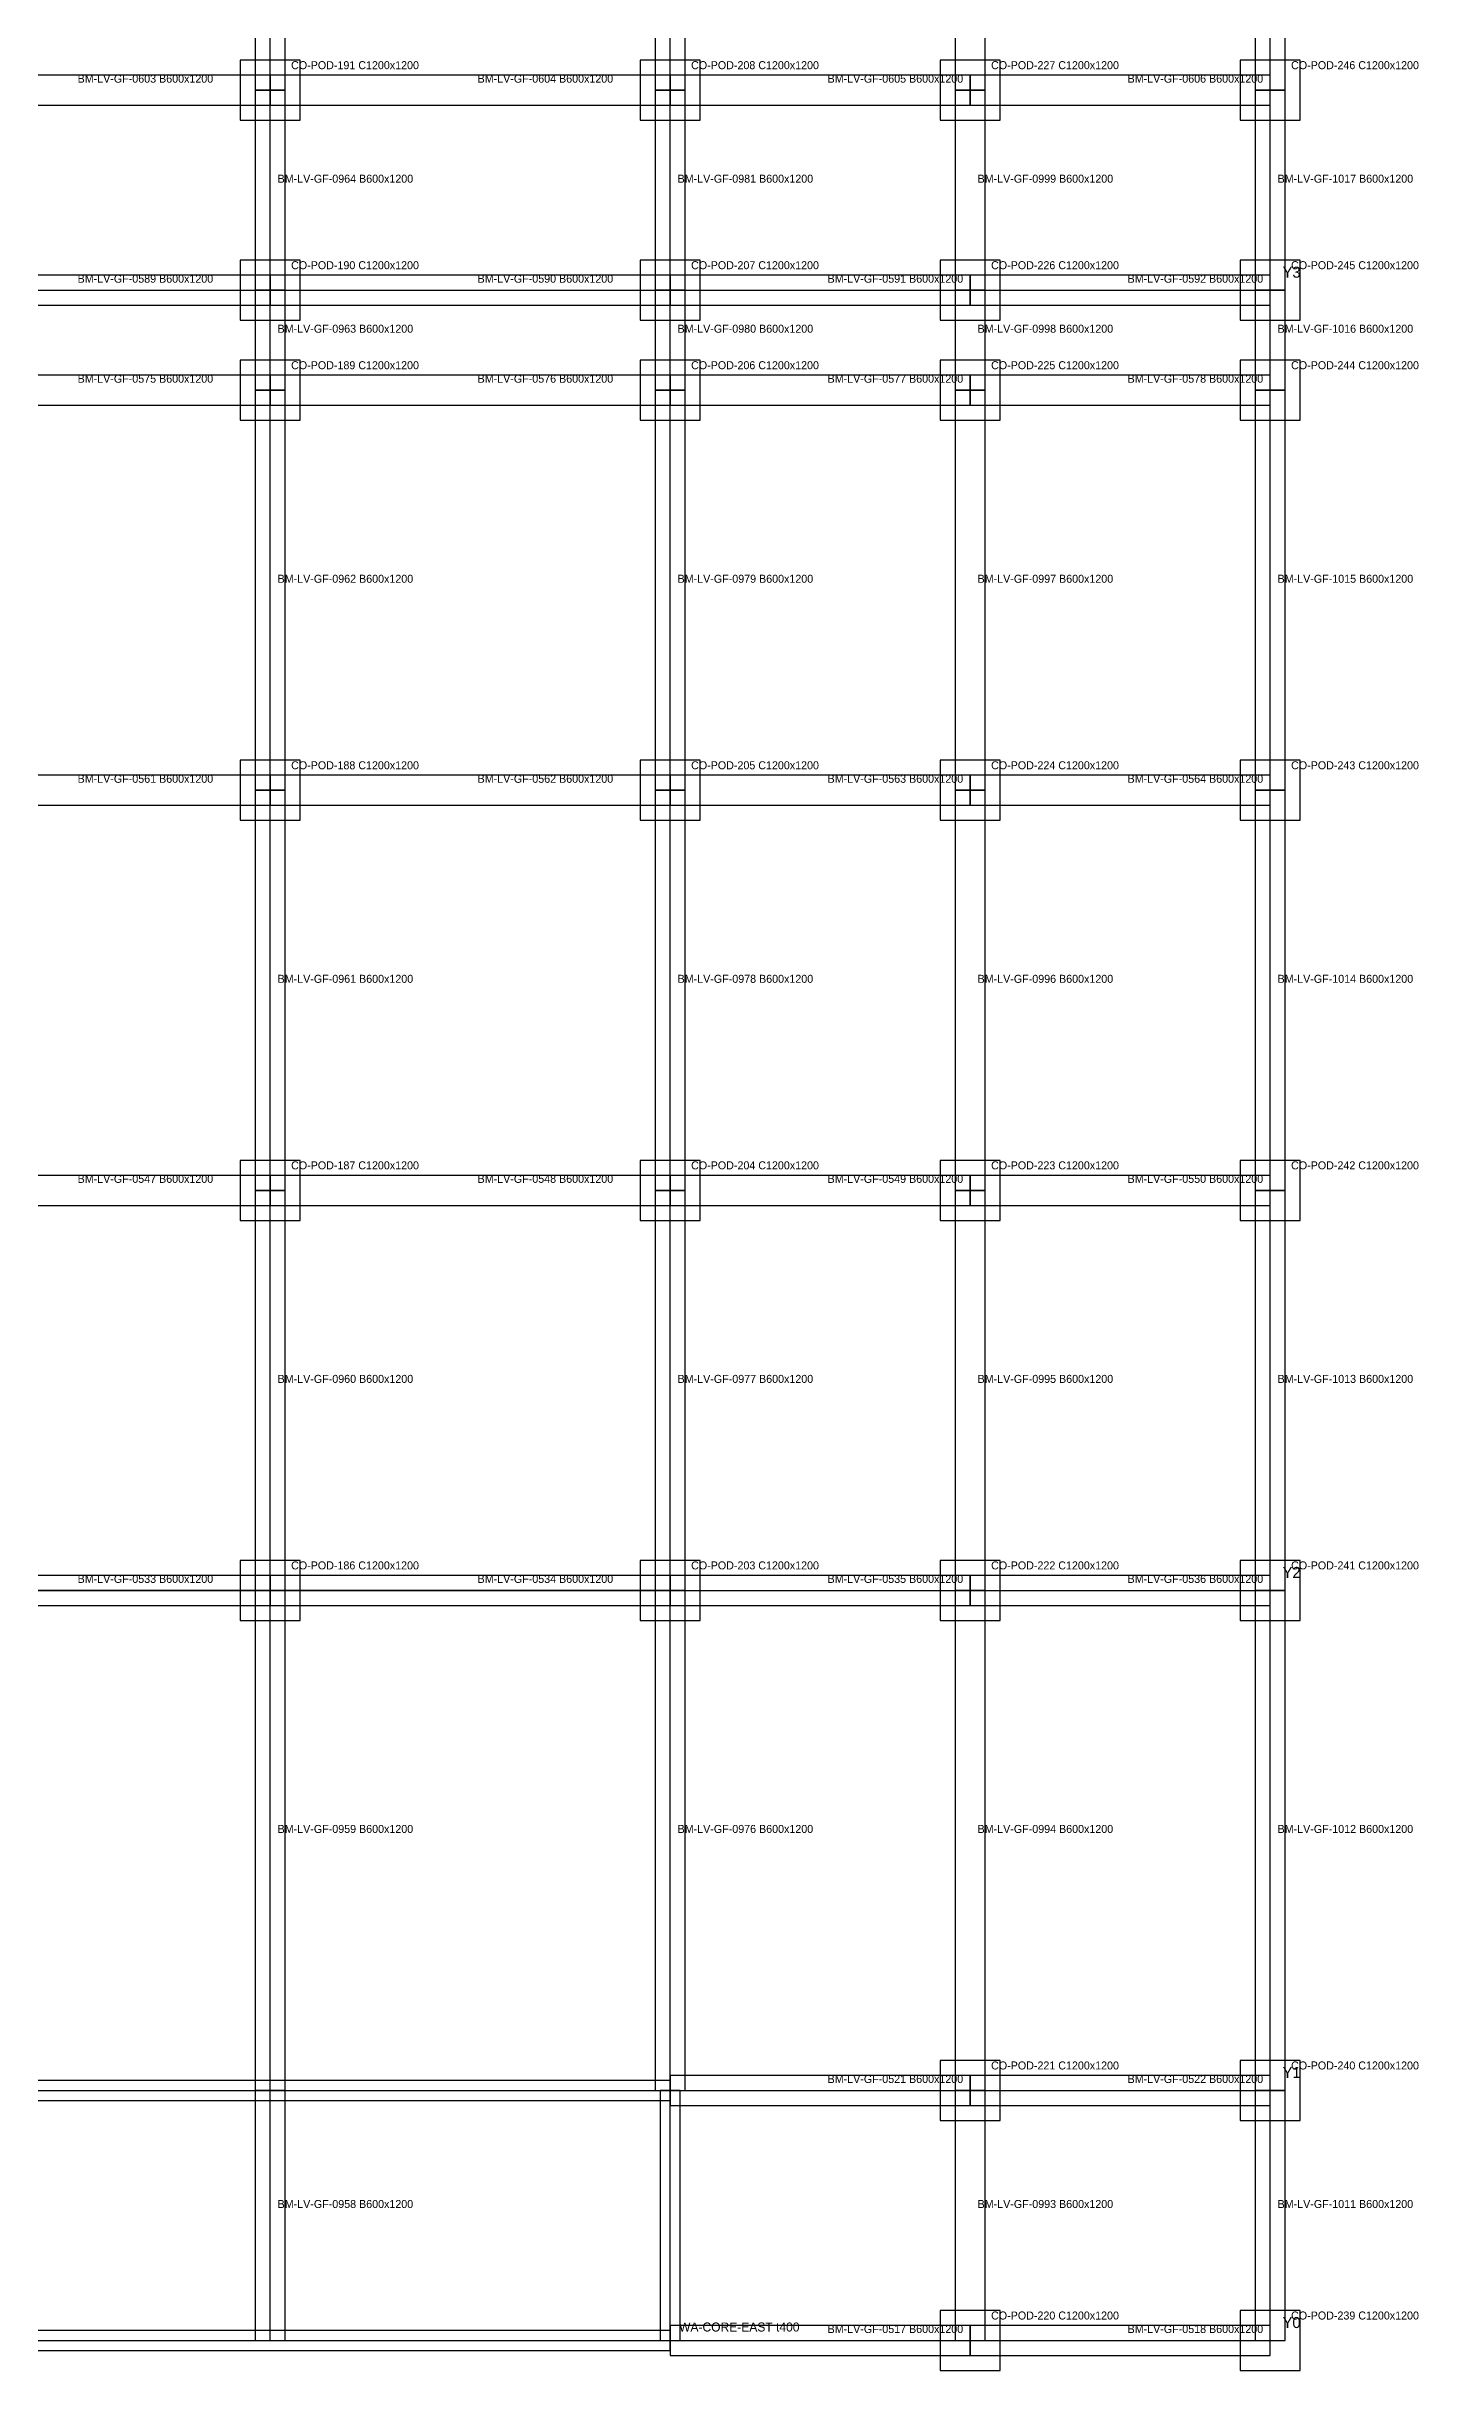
# Model space of a CAD drawing. Header units: millimetres. Extents: x -600 to 227101, y -254450 to 109948.
# Drawn here: x 198527 to 225969, y -600 to 45874 of the extents above; entities that cross this region are included whole.
import ezdxf

# ---------------------------------------------------------------- set-up
doc = ezdxf.new("R2010")
doc.units = ezdxf.units.MM
for name, color, linetype in [('LV-GF_BEAM', 5, 'Continuous'), ('LV-GF_BOUNDARY', 6, 'Continuous'), ('LV-GF_COLUMN', 1, 'Continuous'), ('LV-GF_GRID', 8, 'Continuous'), ('LV-GF_KEEP_OUT', 4, 'Continuous'), ('LV-GF_SLAB', 7, 'Continuous'), ('LV-GF_WALL', 3, 'Continuous'), ('TEXT', 7, 'Continuous')]:
    doc.layers.add(name, color=color, linetype=linetype)

msp = doc.modelspace()

# ---------------------------------------------------------------- linework, layer by layer
at = {"layer": 'LV-GF_BEAM'}
for points in [[(202700, 45000), (203300, 45000), (203300, 47000), (202700, 47000), (202700, 45000)], [(210700, 45000), (211300, 45000), (211300, 47000), (210700, 47000), (210700, 45000)], [(216700, 45000), (217300, 45000), (217300, 47000), (216700, 47000), (216700, 45000)], [(222700, 45000), (223300, 45000), (223300, 47000), (222700, 47000), (222700, 45000)], [(195000, 45300), (195000, 44700), (203000, 44700), (203000, 45300), (195000, 45300)], [(203000, 45300), (203000, 44700), (211000, 44700), (211000, 45300), (203000, 45300)], [(211000, 45300), (211000, 44700), (217000, 44700), (217000, 45300), (211000, 45300)], [(217000, 45300), (217000, 44700), (223000, 44700), (223000, 45300), (217000, 45300)], [(202700, 41000), (203300, 41000), (203300, 45000), (202700, 45000), (202700, 41000)], [(210700, 41000), (211300, 41000), (211300, 45000), (210700, 45000), (210700, 41000)], [(216700, 41000), (217300, 41000), (217300, 45000), (216700, 45000), (216700, 41000)], [(222700, 41000), (223300, 41000), (223300, 45000), (222700, 45000), (222700, 41000)], [(195000, 41300), (195000, 40700), (203000, 40700), (203000, 41300), (195000, 41300)], [(202700, 39000), (203300, 39000), (203300, 41000), (202700, 41000), (202700, 39000)], [(203000, 41300), (203000, 40700), (211000, 40700), (211000, 41300), (203000, 41300)], [(210700, 39000), (211300, 39000), (211300, 41000), (210700, 41000), (210700, 39000)], [(211000, 41300), (211000, 40700), (217000, 40700), (217000, 41300), (211000, 41300)], [(216700, 39000), (217300, 39000), (217300, 41000), (216700, 41000), (216700, 39000)], [(217000, 41300), (217000, 40700), (223000, 40700), (223000, 41300), (217000, 41300)], [(222700, 39000), (223300, 39000), (223300, 41000), (222700, 41000), (222700, 39000)], [(195000, 39300), (195000, 38700), (203000, 38700), (203000, 39300), (195000, 39300)], [(203000, 39300), (203000, 38700), (211000, 38700), (211000, 39300), (203000, 39300)], [(211000, 39300), (211000, 38700), (217000, 38700), (217000, 39300), (211000, 39300)], [(217000, 39300), (217000, 38700), (223000, 38700), (223000, 39300), (217000, 39300)], [(202700, 31000), (203300, 31000), (203300, 39000), (202700, 39000), (202700, 31000)], [(210700, 31000), (211300, 31000), (211300, 39000), (210700, 39000), (210700, 31000)], [(216700, 31000), (217300, 31000), (217300, 39000), (216700, 39000), (216700, 31000)], [(222700, 31000), (223300, 31000), (223300, 39000), (222700, 39000), (222700, 31000)], [(195000, 31300), (195000, 30700), (203000, 30700), (203000, 31300), (195000, 31300)], [(203000, 31300), (203000, 30700), (211000, 30700), (211000, 31300), (203000, 31300)], [(211000, 31300), (211000, 30700), (217000, 30700), (217000, 31300), (211000, 31300)], [(217000, 31300), (217000, 30700), (223000, 30700), (223000, 31300), (217000, 31300)], [(202700, 23000), (203300, 23000), (203300, 31000), (202700, 31000), (202700, 23000)], [(210700, 23000), (211300, 23000), (211300, 31000), (210700, 31000), (210700, 23000)], [(216700, 23000), (217300, 23000), (217300, 31000), (216700, 31000), (216700, 23000)], [(222700, 23000), (223300, 23000), (223300, 31000), (222700, 31000), (222700, 23000)], [(195000, 23300), (195000, 22700), (203000, 22700), (203000, 23300), (195000, 23300)], [(203000, 23300), (203000, 22700), (211000, 22700), (211000, 23300), (203000, 23300)], [(211000, 23300), (211000, 22700), (217000, 22700), (217000, 23300), (211000, 23300)], [(217000, 23300), (217000, 22700), (223000, 22700), (223000, 23300), (217000, 23300)], [(202700, 15000), (203300, 15000), (203300, 23000), (202700, 23000), (202700, 15000)], [(210700, 15000), (211300, 15000), (211300, 23000), (210700, 23000), (210700, 15000)], [(216700, 15000), (217300, 15000), (217300, 23000), (216700, 23000), (216700, 15000)], [(222700, 15000), (223300, 15000), (223300, 23000), (222700, 23000), (222700, 15000)], [(195000, 15300), (195000, 14700), (203000, 14700), (203000, 15300), (195000, 15300)], [(202700, 5000), (203300, 5000), (203300, 15000), (202700, 15000), (202700, 5000)], [(203000, 15300), (203000, 14700), (211000, 14700), (211000, 15300), (203000, 15300)], [(210700, 5000), (211300, 5000), (211300, 15000), (210700, 15000), (210700, 5000)], [(211000, 15300), (211000, 14700), (217000, 14700), (217000, 15300), (211000, 15300)], [(216700, 5000), (217300, 5000), (217300, 15000), (216700, 15000), (216700, 5000)], [(217000, 15300), (217000, 14700), (223000, 14700), (223000, 15300), (217000, 15300)], [(222700, 5000), (223300, 5000), (223300, 15000), (222700, 15000), (222700, 5000)], [(211000, 5300), (211000, 4700), (217000, 4700), (217000, 5300), (211000, 5300)], [(217000, 5300), (217000, 4700), (223000, 4700), (223000, 5300), (217000, 5300)], [(202700, 0), (203300, 0), (203300, 5000), (202700, 5000), (202700, 0)], [(216700, 0), (217300, 0), (217300, 5000), (216700, 5000), (216700, 0)], [(222700, 0), (223300, 0), (223300, 5000), (222700, 5000), (222700, 0)], [(211000, 300), (211000, -300), (217000, -300), (217000, 300), (211000, 300)], [(217000, 300), (217000, -300), (223000, -300), (223000, 300), (217000, 300)]]:
    msp.add_lwpolyline(points, close=True, dxfattribs=at)
at = {"layer": 'LV-GF_BOUNDARY'}
msp.add_lwpolyline([(119000, 0), (223000, 0), (223000, 102000), (119000, 102000), (119000, 0)], close=True, dxfattribs=at)
at = {"layer": 'LV-GF_COLUMN'}
for points in [[(202400, 44400), (203600, 44400), (203600, 45600), (202400, 45600), (202400, 44400)], [(210400, 44400), (211600, 44400), (211600, 45600), (210400, 45600), (210400, 44400)], [(216400, 44400), (217600, 44400), (217600, 45600), (216400, 45600), (216400, 44400)], [(222400, 44400), (223600, 44400), (223600, 45600), (222400, 45600), (222400, 44400)], [(202400, 40400), (203600, 40400), (203600, 41600), (202400, 41600), (202400, 40400)], [(210400, 40400), (211600, 40400), (211600, 41600), (210400, 41600), (210400, 40400)], [(216400, 40400), (217600, 40400), (217600, 41600), (216400, 41600), (216400, 40400)], [(222400, 40400), (223600, 40400), (223600, 41600), (222400, 41600), (222400, 40400)], [(202400, 38400), (203600, 38400), (203600, 39600), (202400, 39600), (202400, 38400)], [(210400, 38400), (211600, 38400), (211600, 39600), (210400, 39600), (210400, 38400)], [(216400, 38400), (217600, 38400), (217600, 39600), (216400, 39600), (216400, 38400)], [(222400, 38400), (223600, 38400), (223600, 39600), (222400, 39600), (222400, 38400)], [(202400, 30400), (203600, 30400), (203600, 31600), (202400, 31600), (202400, 30400)], [(210400, 30400), (211600, 30400), (211600, 31600), (210400, 31600), (210400, 30400)], [(216400, 30400), (217600, 30400), (217600, 31600), (216400, 31600), (216400, 30400)], [(222400, 30400), (223600, 30400), (223600, 31600), (222400, 31600), (222400, 30400)], [(202400, 22400), (203600, 22400), (203600, 23600), (202400, 23600), (202400, 22400)], [(210400, 22400), (211600, 22400), (211600, 23600), (210400, 23600), (210400, 22400)], [(216400, 22400), (217600, 22400), (217600, 23600), (216400, 23600), (216400, 22400)], [(222400, 22400), (223600, 22400), (223600, 23600), (222400, 23600), (222400, 22400)], [(202400, 14400), (203600, 14400), (203600, 15600), (202400, 15600), (202400, 14400)], [(210400, 14400), (211600, 14400), (211600, 15600), (210400, 15600), (210400, 14400)], [(216400, 14400), (217600, 14400), (217600, 15600), (216400, 15600), (216400, 14400)], [(222400, 14400), (223600, 14400), (223600, 15600), (222400, 15600), (222400, 14400)], [(216400, 4400), (217600, 4400), (217600, 5600), (216400, 5600), (216400, 4400)], [(222400, 4400), (223600, 4400), (223600, 5600), (222400, 5600), (222400, 4400)], [(216400, -600), (217600, -600), (217600, 600), (216400, 600), (216400, -600)], [(222400, -600), (223600, -600), (223600, 600), (222400, 600), (222400, -600)]]:
    msp.add_lwpolyline(points, close=True, dxfattribs=at)
at = {"layer": 'LV-GF_GRID'}
for points in [[(203000, 0), (203000, 102000)], [(211000, 0), (211000, 102000)], [(223000, 0), (223000, 102000)], [(119000, 41000), (223000, 41000)], [(119000, 15000), (223000, 15000)], [(119000, 5000), (223000, 5000)], [(119000, 0), (223000, 0)]]:
    msp.add_lwpolyline(points, dxfattribs=at)
at = {"layer": 'LV-GF_KEEP_OUT'}
msp.add_lwpolyline([(131000, 5000), (211000, 5000), (211000, 15000), (131000, 15000), (131000, 5000)], close=True, dxfattribs=at)
at = {"layer": 'LV-GF_SLAB'}
msp.add_lwpolyline([(119000, 0), (223000, 0), (223000, 102000), (119000, 102000), (119000, 0)], close=True, dxfattribs=at)
at = {"layer": 'LV-GF_WALL'}
for points in [[(131000, 5200), (131000, 4800), (211000, 4800), (211000, 5200), (131000, 5200)], [(210800, 0), (211200, 0), (211200, 5000), (210800, 5000), (210800, 0)], [(131000, 200), (131000, -200), (211000, -200), (211000, 200), (131000, 200)]]:
    msp.add_lwpolyline(points, close=True, dxfattribs=at)

# ---------------------------------------------------------------- texts
at = {"layer": 'TEXT'}
for s, height, p in [('CO-POD-191 C1200x1200', 160, (203420, 45420)), ('CO-POD-208 C1200x1200', 160, (211420, 45420)), ('CO-POD-227 C1200x1200', 160, (217420, 45420)), ('CO-POD-246 C1200x1200', 160, (223420, 45420)), ('BM-LV-GF-0603 B600x1200', 160, (199150, 45150)), ('BM-LV-GF-0604 B600x1200', 160, (207150, 45150)), ('BM-LV-GF-0605 B600x1200', 160, (214150, 45150)), ('BM-LV-GF-0606 B600x1200', 160, (220150, 45150)), ('BM-LV-GF-0964 B600x1200', 160, (203150, 43150)), ('BM-LV-GF-0981 B600x1200', 160, (211150, 43150)), ('BM-LV-GF-0999 B600x1200', 160, (217150, 43150)), ('BM-LV-GF-1017 B600x1200', 160, (223150, 43150)), ('CO-POD-190 C1200x1200', 160, (203420, 41420)), ('CO-POD-207 C1200x1200', 160, (211420, 41420)), ('CO-POD-226 C1200x1200', 160, (217420, 41420)), ('Y3', 220, (223250, 41250)), ('CO-POD-245 C1200x1200', 160, (223420, 41420)), ('BM-LV-GF-0589 B600x1200', 160, (199150, 41150)), ('BM-LV-GF-0590 B600x1200', 160, (207150, 41150)), ('BM-LV-GF-0591 B600x1200', 160, (214150, 41150)), ('BM-LV-GF-0592 B600x1200', 160, (220150, 41150)), ('BM-LV-GF-0963 B600x1200', 160, (203150, 40150)), ('BM-LV-GF-0980 B600x1200', 160, (211150, 40150)), ('BM-LV-GF-0998 B600x1200', 160, (217150, 40150)), ('BM-LV-GF-1016 B600x1200', 160, (223150, 40150)), ('CO-POD-189 C1200x1200', 160, (203420, 39420)), ('CO-POD-206 C1200x1200', 160, (211420, 39420)), ('CO-POD-225 C1200x1200', 160, (217420, 39420)), ('CO-POD-244 C1200x1200', 160, (223420, 39420)), ('BM-LV-GF-0575 B600x1200', 160, (199150, 39150)), ('BM-LV-GF-0576 B600x1200', 160, (207150, 39150)), ('BM-LV-GF-0577 B600x1200', 160, (214150, 39150)), ('BM-LV-GF-0578 B600x1200', 160, (220150, 39150)), ('BM-LV-GF-0962 B600x1200', 160, (203150, 35150)), ('BM-LV-GF-0979 B600x1200', 160, (211150, 35150)), ('BM-LV-GF-0997 B600x1200', 160, (217150, 35150)), ('BM-LV-GF-1015 B600x1200', 160, (223150, 35150)), ('BM-LV-GF-0561 B600x1200', 160, (199150, 31150)), ('CO-POD-188 C1200x1200', 160, (203420, 31420)), ('BM-LV-GF-0562 B600x1200', 160, (207150, 31150)), ('CO-POD-205 C1200x1200', 160, (211420, 31420)), ('BM-LV-GF-0563 B600x1200', 160, (214150, 31150)), ('CO-POD-224 C1200x1200', 160, (217420, 31420)), ('BM-LV-GF-0564 B600x1200', 160, (220150, 31150)), ('CO-POD-243 C1200x1200', 160, (223420, 31420)), ('BM-LV-GF-0961 B600x1200', 160, (203150, 27150)), ('BM-LV-GF-0978 B600x1200', 160, (211150, 27150)), ('BM-LV-GF-0996 B600x1200', 160, (217150, 27150)), ('BM-LV-GF-1014 B600x1200', 160, (223150, 27150)), ('BM-LV-GF-0547 B600x1200', 160, (199150, 23150)), ('CO-POD-187 C1200x1200', 160, (203420, 23420)), ('BM-LV-GF-0548 B600x1200', 160, (207150, 23150)), ('CO-POD-204 C1200x1200', 160, (211420, 23420)), ('BM-LV-GF-0549 B600x1200', 160, (214150, 23150)), ('CO-POD-223 C1200x1200', 160, (217420, 23420)), ('BM-LV-GF-0550 B600x1200', 160, (220150, 23150)), ('CO-POD-242 C1200x1200', 160, (223420, 23420)), ('BM-LV-GF-0960 B600x1200', 160, (203150, 19150)), ('BM-LV-GF-0977 B600x1200', 160, (211150, 19150)), ('BM-LV-GF-0995 B600x1200', 160, (217150, 19150)), ('BM-LV-GF-1013 B600x1200', 160, (223150, 19150)), ('CO-POD-186 C1200x1200', 160, (203420, 15420)), ('CO-POD-203 C1200x1200', 160, (211420, 15420)), ('CO-POD-222 C1200x1200', 160, (217420, 15420)), ('Y2', 220, (223250, 15250)), ('CO-POD-241 C1200x1200', 160, (223420, 15420)), ('BM-LV-GF-0533 B600x1200', 160, (199150, 15150)), ('BM-LV-GF-0534 B600x1200', 160, (207150, 15150)), ('BM-LV-GF-0535 B600x1200', 160, (214150, 15150)), ('BM-LV-GF-0536 B600x1200', 160, (220150, 15150)), ('BM-LV-GF-0959 B600x1200', 160, (203150, 10150)), ('BM-LV-GF-0976 B600x1200', 160, (211150, 10150)), ('BM-LV-GF-0994 B600x1200', 160, (217150, 10150)), ('BM-LV-GF-1012 B600x1200', 160, (223150, 10150)), ('CO-POD-221 C1200x1200', 160, (217420, 5420)), ('CO-POD-240 C1200x1200', 160, (223420, 5420)), ('BM-LV-GF-0521 B600x1200', 160, (214150, 5150)), ('BM-LV-GF-0522 B600x1200', 160, (220150, 5150)), ('Y1', 220, (223250, 5250)), ('BM-LV-GF-0958 B600x1200', 160, (203150, 2650)), ('BM-LV-GF-0993 B600x1200', 160, (217150, 2650)), ('BM-LV-GF-1011 B600x1200', 160, (223150, 2650)), ('CO-POD-220 C1200x1200', 160, (217420, 420)), ('Y0', 220, (223250, 250)), ('CO-POD-239 C1200x1200', 160, (223420, 420)), ('WA-CORE-EAST t400', 180, (211180, 180)), ('BM-LV-GF-0517 B600x1200', 160, (214150, 150)), ('BM-LV-GF-0518 B600x1200', 160, (220150, 150))]:
    msp.add_text(s, height=height, dxfattribs=at).set_placement(p)

doc.saveas('drawing.dxf')
